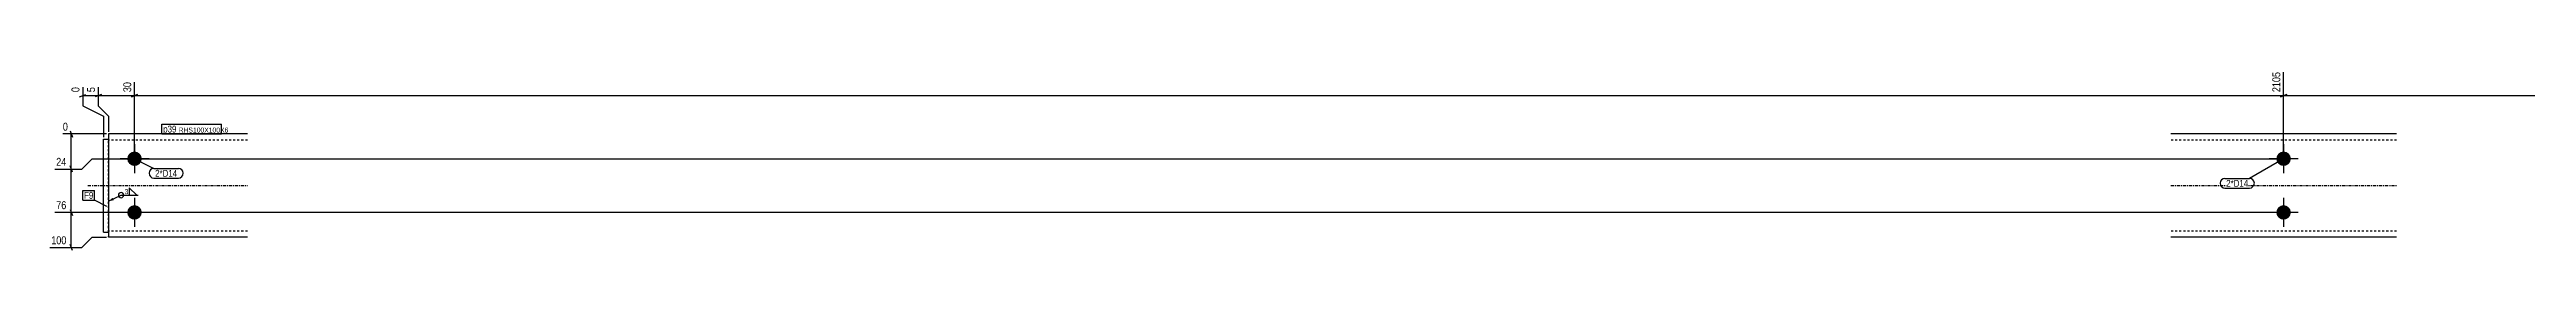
# Model space of a CAD drawing. Header units: millimetres. Extents: x 5 to 25549, y 5 to 868.
# Drawn here: x 5 to 2396, y 5 to 179 of the extents above; entities that cross this region are included whole.
import ezdxf

# ---------------------------------------------------------------- set-up
doc = ezdxf.new("R2010")
doc.units = ezdxf.units.MM
doc.linetypes.add('DXK_LINE_DOT2', pattern=[3.9198, 1.9599, -1.9599])
doc.linetypes.add('DXK_LINE_DOT3', pattern=[5.9187, 2.979, -0.9799, 0.9799, -0.9799])
for name, color, linetype in [('MÅLSÆTNING', 7, 'Continuous'), ('STÅL', 7, 'Continuous'), ('TEKST', 7, 'Continuous')]:
    doc.layers.add(name, color=color, linetype=linetype)
doc.styles.add('Arial Narrow', font='ARIALN.TTF', dxfattribs={"height": 0.2})

msp = doc.modelspace()

# ---------------------------------------------------------------- hatches: boundary and pattern name
at = {"layer": 'STÅL', "linetype": 'Continuous'}
for points in [[(86.7, 86.8, -1), (86.7, 100.8, -1)], [(2161.7, 86.8, -1), (2161.7, 100.8, -1)], [(86.7, 34.8, -1), (86.7, 48.8, -1)], [(2161.7, 34.8, -1), (2161.7, 48.8, -1)]]:
    msp.add_hatch(color=96, dxfattribs=at).paths.add_polyline_path(points)

# ---------------------------------------------------------------- linework, layer by layer
at = {"layer": 'MÅLSÆTNING', "color": 7, "linetype": 'Continuous'}
for p, q in [((86.7, 95.8), (86.7, 168)), ((86.7, 95.8), (86.7, 168)), ((2161.7, 95.8), (2161.7, 177.8)), ((2161.7, 95.8), (2161.7, 177.8)), ((33.7, 153.7), (39.7, 156.1)), ((36.7, 163.2), (36.7, 144.9)), ((36.7, 154.9), (51.7, 154.9)), ((36.7, 144.9), (56.7, 134.9)), ((54.7, 156.1), (48.7, 153.7)), ((54.7, 156.1), (48.7, 153.7)), ((51.7, 163.2), (51.7, 144.9)), ((51.7, 163.2), (51.7, 144.9)), ((51.7, 154.9), (86.7, 154.9)), ((51.7, 144.9), (61.7, 134.9)), ((51.7, 144.9), (61.7, 134.9)), ((89.7, 156.1), (83.7, 153.7)), ((83.7, 153.7), (89.7, 156.1)), ((86.7, 154.9), (2161.7, 154.9)), ((2164.7, 156.1), (2158.7, 153.7)), ((2158.7, 153.7), (2164.7, 156.1)), ((2161.7, 154.9), (4631.7, 154.9)), ((24.5, 120.8), (26.9, 114.8)), ((56.7, 134.9), (56.7, 114.8)), ((61.7, 134.9), (61.7, 119.8)), ((61.7, 134.9), (61.7, 119.8)), ((59.7, 117.8), (17.5, 117.8)), ((25.7, 83.8), (25.7, 117.8)), ((9.7, 83.8), (35.7, 83.8)), ((9.7, 83.8), (35.7, 83.8)), ((26.9, 80.8), (24.5, 86.8)), ((26.9, 80.8), (24.5, 86.8)), ((25.7, 41.8), (25.7, 83.8)), ((35.7, 83.8), (45.7, 93.8)), ((35.7, 83.8), (45.7, 93.8)), ((45.7, 93.8), (2159.7, 93.8)), ((45.7, 93.8), (2159.7, 93.8)), ((2159.7, 41.8), (9.7, 41.8)), ((2159.7, 41.8), (9.7, 41.8)), ((24.5, 44.8), (26.9, 38.8)), ((24.5, 44.8), (26.9, 38.8)), ((25.7, 7.8), (25.7, 41.8)), ((4.8, 7.8), (35.7, 7.8)), ((26.9, 4.8), (24.5, 10.8)), ((35.7, 7.8), (45.7, 17.8)), ((45.7, 17.8), (59.7, 17.8))]:
    msp.add_line(p, q, dxfattribs=at)
at = {"layer": 'STÅL', "color": 2, "linetype": 'Continuous'}
for p, q in [((56.7, 22.8), (56.7, 112.8)), ((56.7, 112.8), (61.7, 112.8)), ((195.7, 117.8), (61.7, 117.8)), ((61.7, 117.8), (61.7, 18.7)), ((2270.7, 117.8), (2052.7, 117.8)), ((56.7, 22.8), (61.7, 22.8)), ((61.7, 17.8), (61.7, 18.7)), ((195.7, 17.8), (61.7, 17.8)), ((2270.7, 17.8), (2052.7, 17.8))]:
    msp.add_line(p, q, dxfattribs=at)
at = {"layer": 'STÅL', "color": 7, "linetype": 'DXK_LINE_DOT2'}
for p, q in [((61.7, 22.8), (61.7, 112.8)), ((195.7, 111.8), (61.7, 111.8)), ((2270.7, 111.8), (2052.7, 111.8)), ((61.7, 23.8), (61.7, 24.3)), ((195.7, 23.8), (61.7, 23.8)), ((2270.7, 23.8), (2052.7, 23.8))]:
    msp.add_line(p, q, dxfattribs=at)
at = {"layer": 'STÅL', "color": 96, "linetype": 'Continuous'}
for p, q in [((86.7, 107.8), (86.7, 79.8)), ((2161.7, 107.8), (2161.7, 79.8)), ((100.7, 93.8), (72.7, 93.8)), ((2175.7, 93.8), (2147.7, 93.8)), ((86.7, 55.8), (86.7, 27.8)), ((2161.7, 55.8), (2161.7, 27.8)), ((100.7, 41.8), (72.7, 41.8)), ((2175.7, 41.8), (2147.7, 41.8))]:
    msp.add_line(p, q, dxfattribs=at)
at = {"layer": 'STÅL', "color": 7, "linetype": 'DXK_LINE_DOT3'}
for p, q in [((41.7, 67.8), (195.7, 67.8)), ((2052.7, 67.8), (2270.7, 67.8))]:
    msp.add_line(p, q, dxfattribs=at)

# ---------------------------------------------------------------- next in the draw order: wipeouts: each hides what was drawn before it
at = {"color": 0, "linetype": 'Continuous'}
for points in [[(85.1, 169.6), (73.9, 169.6), (73.9, 156.7), (85.1, 156.7)], [(2160.1, 179.4), (2148.9, 179.4), (2148.9, 156.7), (2160.1, 156.7)], [(50.1, 164.8), (38.9, 164.8), (38.9, 156.7), (50.1, 156.7)], [(23.9, 119.4), (23.9, 130.6), (15.9, 130.6), (15.9, 119.4)], [(22.5, 85.4), (22.5, 96.6), (9.5, 96.6), (9.5, 85.4)], [(22.5, 43.4), (22.5, 54.6), (9.5, 54.6), (9.5, 43.4)], [(22.5, 9.4), (22.5, 20.6), (4.7, 20.6), (4.7, 9.4)]]:
    msp.add_wipeout(points, dxfattribs=at).dxf.layer = 'MÅLSÆTNING'
at = {"color": 0}
for points in [[(127.2, 119.2), (127.2, 126.2), (114.4, 126.2), (114.4, 119.2)], [(127.9, 76.3), (127.9, 83.3), (106.6, 83.3), (106.6, 76.3)], [(2127.6, 66.6), (2127.6, 73.6), (2106.3, 73.6), (2106.3, 66.6)], [(47, 55), (47, 62), (38, 62), (38, 55)], [(80.7, 59.2), (80.7, 65), (76.8, 65), (76.8, 59.2)]]:
    msp.add_wipeout(points, dxfattribs=at).dxf.layer = 'TEKST'

# ---------------------------------------------------------------- next in the draw order: hatches: boundary and pattern name
at = {"layer": 'TEKST', "linetype": 'Continuous'}
msp.add_hatch(color=3, dxfattribs=at).paths.add_polyline_path([(66.7, 53.7), (61.7, 52.6), (65.6, 56)])

# ---------------------------------------------------------------- next in the draw order: linework, layer by layer
at = {"layer": 'TEKST', "color": 3, "linetype": 'Continuous'}
for p, q in [((61.7, 52.6), (73.7, 58.6)), ((73.7, 58.6), (90.3, 58.6)), ((88.9, 58.6), (81.7, 65.7)), ((81.7, 65.7), (81.7, 58.6)), ((81.7, 58.6), (88.9, 58.6))]:
    msp.add_line(p, q, dxfattribs=at)
for start, end in [(90, 270), (270, 90)]:
    msp.add_arc((73.7, 58.6), 2.5, start, end, dxfattribs=at)

# ---------------------------------------------------------------- next in the draw order: texts
at = {"layer": 'MÅLSÆTNING', "color": 3, "linetype": 'Continuous', "style": 'Arial Narrow'}
for s, p in [('30', (83.5, 158.3)), ('2105', (2158.5, 158.3))]:
    msp.add_text(s, height=7.64, rotation=90.0002, dxfattribs=at).set_placement(p)
for s, p in [('0', (17.5, 121)), ('24', (11.1, 87)), ('76', (11.1, 45)), ('100', (6.3, 11))]:
    msp.add_text(s, height=7.64, dxfattribs=at).set_placement(p)
at = {"layer": 'TEKST', "color": 3, "style": 'Arial Narrow'}
msp.add_text('3', height=4.77, dxfattribs=at).set_placement((77.2, 59.6))

# ---------------------------------------------------------------- next in the draw order: wipeouts: each hides what was drawn before it
at = {"color": 0, "linetype": 'Continuous'}
msp.add_wipeout([(35.1, 164.8), (23.9, 164.8), (23.9, 156.7), (35.1, 156.7)], dxfattribs=at).dxf.layer = 'MÅLSÆTNING'
at = {"color": 0}
for points in [[(127.2, 119.2), (127.2, 126.2), (114.4, 126.2), (114.4, 119.2)], [(127.9, 76.3), (127.9, 83.3), (106.6, 83.3), (106.6, 76.3)], [(2127.6, 66.6), (2127.6, 73.6), (2106.3, 73.6), (2106.3, 66.6)], [(47, 55), (47, 62), (38, 62), (38, 55)]]:
    msp.add_wipeout(points, dxfattribs=at).dxf.layer = 'TEKST'

# ---------------------------------------------------------------- next in the draw order: linework, layer by layer
at = {"layer": 'TEKST', "color": 7, "linetype": 'Continuous'}
for p, q in [((113.2, 118), (113.2, 127.4)), ((86.7, 93.8), (105.4, 84.5)), ((105.4, 84.5), (129.1, 84.5)), ((105.4, 75.1), (129.1, 75.1)), ((2105.1, 74.8), (2128.8, 74.8)), ((2161.7, 93.8), (2128.8, 74.8)), ((36.8, 63.2), (48.2, 63.2)), ((36.8, 53.8), (36.8, 63.2)), ((36.8, 53.8), (48.2, 53.8)), ((48.2, 53.8), (48.2, 63.2)), ((59.9, 47.4), (48.2, 53.8)), ((2105.1, 65.4), (2128.8, 65.4))]:
    msp.add_line(p, q, dxfattribs=at)
for centre, start, end in [((105.4, 79.8), 90, 270), ((129.1, 79.8), 270, 90), ((2105.1, 70.1), 90, 270), ((2128.8, 70.1), 270, 90)]:
    msp.add_arc(centre, 4.7, start, end, dxfattribs=at)

# ---------------------------------------------------------------- next in the draw order: texts
at = {"layer": 'MÅLSÆTNING', "color": 3, "linetype": 'Continuous', "style": 'Arial Narrow'}
for s, p in [('0', (33.5, 158.3)), ('5', (48.5, 158.3))]:
    msp.add_text(s, height=7.64, rotation=90.0002, dxfattribs=at).set_placement(p)
at = {"layer": 'TEKST', "color": 3, "style": 'Arial Narrow'}
for s, p in [('2*D14', (106.6, 76.3)), ('2*D14', (2106.3, 66.6)), ('F9', (38, 55))]:
    msp.add_text(s, height=6.68, dxfattribs=at).set_placement(p)

# ---------------------------------------------------------------- next in the draw order: wipeouts: each hides what was drawn before it
at = {"color": 0}
msp.add_wipeout([(169.5, 119.2), (169.5, 124.2), (129.3, 124.2), (129.3, 119.2)], dxfattribs=at).dxf.layer = 'TEKST'

# ---------------------------------------------------------------- next in the draw order: wipeouts: each hides what was drawn before it
msp.add_wipeout([(169.5, 119.2), (169.5, 124.2), (129.3, 124.2), (129.3, 119.2)], dxfattribs=at).dxf.layer = 'TEKST'

# ---------------------------------------------------------------- next in the draw order: linework, layer by layer
at = {"layer": 'TEKST', "color": 7, "linetype": 'Continuous'}
for p, q in [((113.2, 127.4), (170.7, 127.4)), ((170.7, 118), (170.7, 127.4)), ((113.2, 118), (170.7, 118))]:
    msp.add_line(p, q, dxfattribs=at)

# ---------------------------------------------------------------- next in the draw order: texts
at = {"layer": 'TEKST', "color": 3, "style": 'Arial Narrow'}
for s, height, p in [('p39', 6.68, (114.4, 119.2)), ('RHS100X100X6', 4.772, (129.3, 119.2))]:
    msp.add_text(s, height=height, dxfattribs=at).set_placement(p)

doc.saveas('drawing.dxf')
